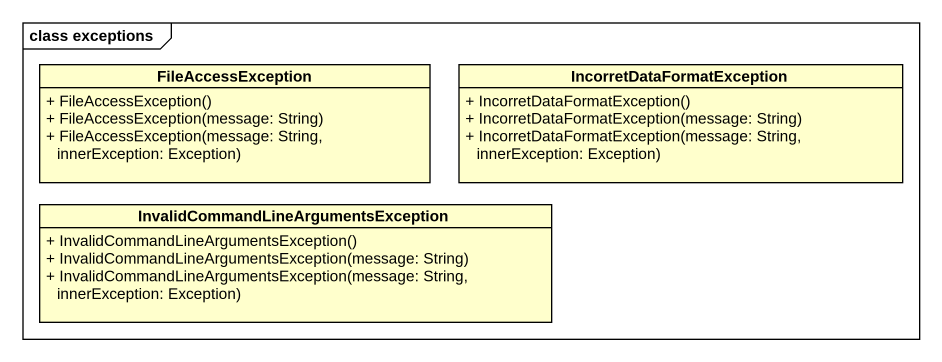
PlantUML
@startuml
mainframe class exceptions
hide circle
hide empty members
skinparam classAttributeIconSize 0
class FileAccessException {
  + FileAccessException()
  + FileAccessException(message: String)
  + FileAccessException(message: String, innerException: Exception)
}
class IncorretDataFormatException {
  + IncorretDataFormatException()
  + IncorretDataFormatException(message: String)
  + IncorretDataFormatException(message: String, innerException: Exception)
}
class "InvalidCommandLineArgumentsException" as InvalidCommandLineArgumentsE {
  + InvalidCommandLineArgumentsException()
  + InvalidCommandLineArgumentsException(message: String)
  + InvalidCommandLineArgumentsException(message: String, innerException: Exception)
}
@enduml
